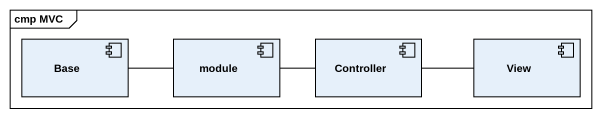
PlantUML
@startuml
mainframe cmp MVC
component Base
component module
component Controller
component View
module -left- Base
Controller -left- module
View -left- Controller
@enduml
